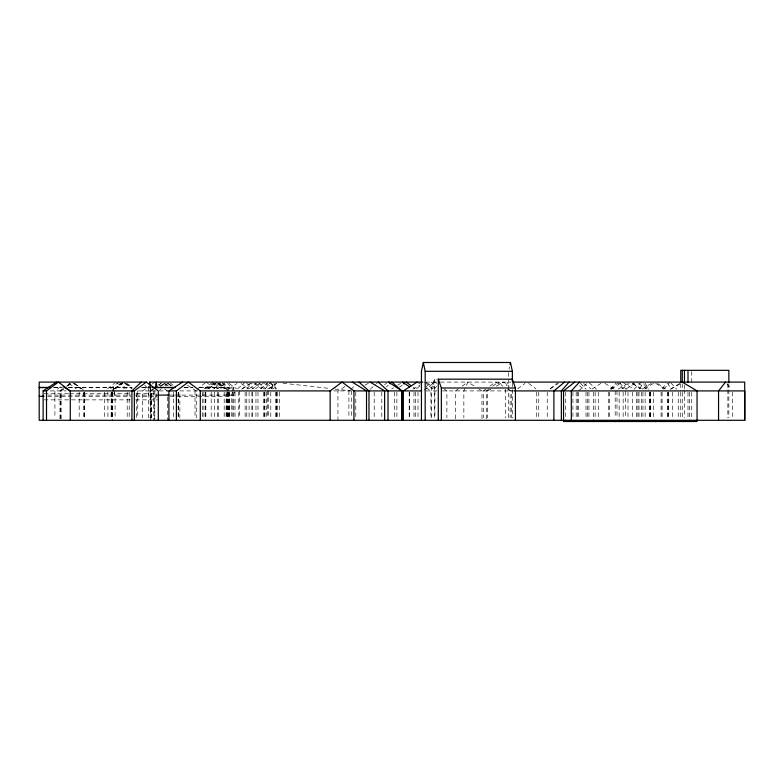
<?xml version="1.0" encoding="UTF-8"?>
<svg xmlns="http://www.w3.org/2000/svg" width="784" height="784" viewBox="0 0 784 784"><rect width="100%" height="100%" fill="white"/><g stroke="black" fill="none" stroke-linecap="round" stroke-linejoin="round"><path stroke-width="0.59" stroke-dasharray="3.92 2.94" d="M149.009 386.502L148.303 390.912L148.303 417.901M112.788 392.255L112.102 396.283L112.102 420.302M112.984 391.059L113.602 387.472L113.014 391.216M227.331 391.882L226.586 396.283L226.586 417.901M227.517 390.775L228.085 387.472L198.773 387.472M112.808 392.363L111.779 395.136L112.298 395.136M509.081 369.107L509.551 366.902M112.494 391.863L111.779 395.097L111.779 417.901L111.867 392.137M112.729 390.775L113.435 387.541L114.15 390.775M148.303 395.097L149.96 387.541L151.616 395.097L151.616 417.901M232.427 391.863L231.721 395.097L231.721 417.901M232.672 390.775L233.377 387.541L199.107 387.541M136.612 393.735L156.094 393.735L154.605 399.869L154.605 420.302M271.489 388.707L273.263 383.19M431.465 417.911L431.465 388.002L434.532 379.182L436.962 379.182M506.307 385.797L508.228 380.289M473.908 385.865L467.862 382.092L463.854 390.912L463.854 417.852M662.362 388.952L666.155 383.072M639.332 388.952L643.615 383.072M264.982 389.148L269.745 382.974M246.705 389.148L252.242 382.974M663.685 389.148L670.163 382.092M610.109 389.148L616.038 382.974M634.011 389.305L641.42 382.092L648.829 389.305M611.04 389.305L617.821 382.896L625.358 390.912L625.358 417.852M370.175 389.305L375.526 384.493M376.418 383.69L378.202 382.092M578.631 390.912L587.559 382.896M425.977 386.904L431.357 382.092L436.747 386.904M350.732 389.305L354.388 386.1M386.355 386.904L388.178 385.297M237.65 388.707L244.618 382.827M416.608 388.707L420.097 385.767M159.573 390.177L161.337 388.707M164.865 385.767L169.275 382.092M213.826 388.707L220.872 382.827M110.564 388.707L117.669 382.827M260.66 388.707L267.805 382.827M249.469 388.707L256.672 382.827M204.399 388.707L212.719 382.092L221.323 388.707M196.892 389.442L205.241 382.827M154.017 388.707L151.224 390.912L151.116 417.911M158.691 385.032L162.425 382.092L167.09 385.767M107.516 388.707L115.013 382.827M114.68 388.707L123.137 382.092M208.407 388.707L216.864 382.092M63.406 388.707L60.554 390.912L60.554 420.302M67.199 385.767L71.952 382.092L80.497 388.707M550.103 388.707L557.718 382.827M63.876 388.874L61.152 390.912L61.152 420.302M67.493 386.159L71.119 383.445M114.885 388.874L122.128 383.445M161.141 386.159L164.767 383.445M208.544 388.874L215.786 383.445M399.409 387.237L402.349 385.032M269.255 388.874L276.576 383.445M424.017 390.226L434.993 382.092L436.825 383.445M489.098 388.874L486.364 390.912L486.364 420.302M492.754 386.159L498.242 382.092L503.73 386.159M621.898 388.874L629.219 383.445M517.616 388.874L524.966 383.445M255.466 388.874L264.727 382.092M60.515 386.835L54.909 390.912L54.909 417.852M486.168 388.874L483.365 390.912L483.365 417.852M489.912 386.159L495.517 382.092L502.956 386.208M62.808 388.874L59.986 390.912L59.986 420.302M66.571 386.159L70.325 383.445M160.289 386.159L164.052 383.445M114.003 388.874L123.47 382.092M206.76 388.874L214.346 383.445M151.214 384.807L142.659 390.912L142.659 417.852M152.165 384.121L155.016 382.092M205.359 388.874L213.003 383.445M224.92 383.445L217.256 388.874L225.292 383.445M458.277 388.874L455.396 390.912L455.396 420.302M462.109 386.159L467.862 382.092M242.158 388.874L249.978 383.445M115.13 388.874L123 383.445M153.154 388.874L150.205 390.912L150.205 417.852M159.064 384.807L161.034 383.445M229.104 388.874L237.033 383.445M252.144 388.874L260.278 383.445M550.29 388.874L558.424 383.445M267.765 389.021L276.37 383.347M626.024 389.021L634.648 383.347M391.657 389.021L393.656 387.757M397.645 385.238L400.634 383.347M591.94 389.021L600.965 383.347M611.461 389.021L620.477 383.347M644.507 389.021L653.523 383.347M241.825 389.021L250.998 383.347M345.097 386.502L337.953 390.912L337.953 420.302M365.06 385.238L370.205 382.092M384.542 384.611L386.61 383.347M642.106 389.021L651.445 383.347M670.477 389.148L680.326 383.268M618.204 389.148L628.18 383.268M670.692 389.148L680.953 383.268M412.805 389.148L420.126 385.032M490.882 389.148L487.707 390.912L487.707 417.852M496.184 386.208L503.593 382.092L509.179 386.159M425.722 382.092L439.187 382.092M440.412 382.092L510.923 382.092M53.831 387.472L61.407 387.472M68.473 387.472L132.241 387.472M142.59 387.472L151.136 387.472M184.113 387.472L192.658 387.472M53.802 387.541L62.328 387.541M68.414 387.541L131.8 387.541M141.59 387.541L151.381 387.541M184.426 387.541L192.991 387.541M431.465 388.002L437.541 388.002M50.049 390.912L66.091 390.912M138.494 390.912L157.212 390.912M159.279 390.912L168.139 390.912M197.529 390.912L179.859 390.912L179.859 417.852M333.592 390.912L351.33 390.912M426.212 390.912L437.55 390.912M442.431 390.912L515.696 390.912M44.071 393.735L68.424 393.735M69.639 393.735L130.526 393.735M47.687 395.097L130.84 395.097M135.73 395.097L157.065 395.097M170.167 395.097L174.195 395.097M175.057 395.097L235.033 395.097L234.318 391.863M47.697 396.283L130.752 396.283M136.2 396.283L156.967 396.283M170.402 396.283L229.575 396.283L229.575 417.901M44.061 399.869L130.742 399.869M135.622 399.869L157.584 399.869M282.955 383.19L329.956 388.472M334.778 389.011L350.448 390.775M508.267 389.148L511.452 390.912L511.452 417.852M426.408 382.68L436.864 388.56M632.169 383.268L642.145 389.148M255.133 383.347L264.561 389.021M655.6 383.347L664.94 389.021M478.955 389.021L481.974 390.912L481.974 420.302M622.476 382.092L633.501 389.021M604.974 383.347L613.99 389.021M417.147 382.092L420.106 383.984M426.016 387.757L430.945 390.912L430.945 417.852M187.474 385.238L196.265 390.912L196.265 417.852M638.48 383.347L647.104 389.021M264.335 383.445L272.469 388.874M657.531 383.445L665.518 388.874M240.992 383.445L248.92 388.874M164.973 383.445L168.903 386.159M126.939 383.445L131.859 386.835M253.879 383.445L261.699 388.874M216.825 383.445L224.469 388.874M158.819 384.807L160.72 386.159M164.513 388.874L167.364 390.912L167.364 395.812M218.138 383.445L225.723 388.874M125.362 383.445L131.986 388.198M167.815 383.445L171.569 386.159M74.088 383.445L81.605 388.874M68.914 383.445L76.381 388.874M229.134 383.445L236.562 388.874M266.58 383.445L273.998 388.874M528.641 383.445L536.001 388.874M632.884 383.445L640.205 388.874M583.61 383.445L590.93 388.874M507.385 388.874L510.119 390.912L510.119 417.852M444.146 388.874L446.89 390.912L446.89 417.852M219.402 383.445L226.645 388.874M168.384 383.445L172.01 386.159M125.754 383.445L132.084 388.198M74.735 383.445L83.79 390.226M413.109 387.237L415.069 388.707M217.805 382.827L225.322 388.707M124.078 382.827L131.604 388.707M116.885 382.827L124.382 388.707M579.435 385.767L583.169 388.707M206.172 382.092L214.532 388.707M222.676 382.827L230.055 388.707M258.465 382.827L265.668 388.707M269.588 382.827L276.732 388.707M118.551 382.092L126.538 388.707M170.157 382.827L173.685 385.767M246.362 382.827L253.34 388.707M424.448 382.092L434.904 390.912L434.904 417.852M589.343 382.896L596.487 389.305M144.746 385.297L150.724 390.912L150.724 420.302M619.507 382.896L626.289 389.305M580.317 382.974L586.06 389.148M670.967 382.974L676.631 389.148M726.964 383.856L731.178 389.148M227.527 382.974L232.407 389.148M270.421 382.092L275.87 389.148M644.987 383.072L648.936 388.952M222.391 383.072L227.536 390.912M212.719 382.092L217.178 388.952M667.419 383.072L671.222 388.952M273.969 383.19L275.733 388.707M156.094 393.735L157.339 398.85M233.377 387.541L234.083 390.775M114.386 391.863L115.091 395.097L115.091 417.901M113.807 389.903L115.091 396.283L114.013 389.903M228.085 387.472L228.644 390.775M228.83 391.882L229.575 396.283M136.191 392.98L136.749 417.901M150.587 387.6L151.224 417.852M732.589 392.137L732.589 417.852M728.855 383.739L728.855 388.619M728.855 389.834L728.855 417.872M727.866 383.739L727.866 388.619M727.866 389.834L727.866 417.872M691.743 371.547L691.743 382.523M691.743 392.274L691.743 417.872M689.557 392.274L689.557 420.302M687.999 392.274L687.999 417.872M684.461 384.954L684.461 388.619M684.461 389.834L684.461 417.872M682.276 383.739L682.276 391.049M682.276 392.274L682.276 417.872M680.747 383.739L680.747 391.049M680.747 392.274L680.747 417.872M678.248 392.137L678.248 417.852M672.486 392.137L672.486 419.058M668.517 392.137L668.517 417.852M668.056 392.137L668.056 417.852M667.527 392.137L667.527 419.058M662.068 392.137L662.068 417.852M661.088 392.137L661.088 419.058M653.533 392.137L653.533 417.852M650.475 392.137L650.475 417.852M650.259 392.137L650.259 417.852M649.985 392.137L649.985 417.852M649.377 392.137L649.377 417.852M645.144 392.137L645.144 417.852M642.949 392.137L642.949 417.852M641.498 392.137L641.498 417.852M638.989 392.137L638.989 417.852M637.911 392.137L637.911 417.852M636.51 392.137L636.51 417.852M632.365 392.137L632.365 417.852M627.984 392.137L627.984 417.852M623.143 392.137L623.143 417.852M619.154 392.137L619.154 420.302M616.998 390.912L616.998 417.852M615.205 390.912L615.205 417.852M609.344 392.137L609.344 417.852M608.453 392.137L608.413 417.852M598.27 392.137L598.27 417.852M595.134 392.137L595.134 417.852M593.684 392.137L593.684 420.302M588.931 392.137L588.931 417.852M587.706 392.137L587.706 419.058M585.981 392.137L585.981 419.058M578.631 392.137L578.631 417.852M577.387 392.137L577.387 417.852M576.191 392.137L576.191 417.852M572.928 392.137L572.928 417.852M565.548 392.137L565.548 420.302M547.242 392.137L547.242 417.852M538.755 392.137L538.755 417.852M536.736 392.137L536.736 417.852M512.364 382.817L512.364 417.892M508.61 372.537L508.61 417.892M505.543 389.197L505.543 417.911M434.532 379.182L434.532 417.892M418.009 392.137L418.009 417.852M415.53 392.137L415.53 417.852M414.001 392.137L414.001 417.852M409.66 392.137L409.66 417.852M409.199 392.137L409.199 417.852M396.88 392.137L396.88 417.852M394.519 392.137L394.519 417.852M381.779 392.137L381.779 417.852M374.193 392.137L374.193 417.852M355.789 392.137L355.789 417.852M351.653 390.912L351.653 417.852M348.909 390.912L348.909 417.852M279.418 392.137L279.418 417.852M277.232 392.137L277.232 417.852M276.772 392.137L276.772 417.852M276.438 392.137L276.438 417.852M275.517 392.137L275.517 417.852M270.784 392.137L270.784 417.852M268.373 390.912L268.373 417.852M267.707 390.912L267.707 417.852M266.511 392.137L266.511 417.852M264.894 392.137L264.894 417.852M264.629 392.137L264.629 417.852M263.62 392.137L263.62 417.852M257.985 392.137L257.985 417.852M255.956 392.137L255.956 417.852M252.683 392.137L252.683 417.852M251.889 392.137L251.889 417.852M249.096 392.137L249.096 417.852M246.764 392.137L246.764 417.852M245.127 392.137L245.127 417.852M239.228 390.912L239.355 417.852M238.767 392.137L238.767 417.852M235.033 392.137L235.033 417.901M233.799 392.137L233.799 417.852M232.819 392.137L232.819 417.852M229.359 392.137L229.359 417.852M228.565 392.137L228.565 417.852M228.144 392.137L228.144 420.302M227.536 392.137L227.536 417.852M227.34 392.137L227.34 417.852M226.125 392.137L226.125 417.852M224.185 392.137L224.185 417.852M218.452 392.137L218.452 417.852M217.315 392.137L217.315 420.302M214.395 392.137L214.395 417.852M211.19 392.137L211.19 417.852M205.82 392.137L205.82 417.852M205.584 392.137L205.584 417.852M203.918 392.137L203.918 417.852M202.497 392.137L202.497 417.852M195.03 390.912L195.03 417.852M178.34 392.137L178.34 417.852M178.154 392.137L178.154 417.852M173.627 392.137L173.627 417.852M167.364 397.037L167.364 420.302M154.82 390.912L154.811 420.302M153.713 390.912L153.713 420.302M137.768 390.912L137.768 417.852M129.203 392.137L129.203 417.852M127.194 392.137L127.194 417.852M112.171 392.137L112.298 420.302M111.161 392.137L111.161 417.852M107.908 392.137L107.908 417.852M104.703 392.137L104.703 417.852M84.692 392.137L84.692 417.852M84.427 392.137L84.427 417.852M83.349 392.137L83.349 417.852M79.184 392.137L79.184 417.852"/><path stroke-width="1.18" d="M149.362 384.297L149.715 382.092L422.792 382.092M155.35 387.6L156.232 382.092L157.104 387.6M512.364 381.602L512.364 371.312L510.482 362.492L423.311 362.492L421.429 371.312L421.429 420.302M510.021 364.697L510.482 362.492M725.563 382.092L718.546 390.912L718.546 420.302M569.057 382.092L561.354 390.912L561.354 420.302M579.503 382.092L571.301 390.912L571.301 421.508M141.326 382.092L131.928 390.912L131.928 420.302M564.607 382.092L553.886 390.912L553.886 420.302M574.76 382.092L563.539 390.912L563.539 421.508L697.054 421.508L697.054 390.912L682.286 382.092M43.12 420.302L43.12 390.912L46.511 390.912L58.398 382.092L70.276 390.912L70.276 420.302M63.132 386.502L69.796 390.912L134.338 390.912L146.314 382.092L158.299 390.912L158.299 420.302M168.913 420.302L168.913 390.912L176.4 390.912L188.346 382.092L200.302 390.912L200.302 420.302M43.12 390.912L56.458 382.092M168.913 390.912L182.594 382.092M417.147 382.092L403.358 390.912L403.358 420.302M423.311 362.492L425.183 371.312L512.364 371.312M438.285 420.302L438.285 379.182L512.364 379.182L515.431 388.002L515.431 420.302M146.314 382.092L39.2 382.092L39.2 420.302L744.8 420.302L744.8 390.912L514.48 390.912M512.648 382.092L744.712 382.092L744.712 420.302M39.2 387.472L50.176 387.472M152.361 387.472L175.567 387.472M39.2 387.541L50.156 387.541M152.606 387.541L174.626 387.541M438.285 379.182L441.353 388.002L515.431 388.002M199.93 390.912L330.623 390.912M330.133 420.302L330.133 390.912L342.049 382.092L353.956 390.912L401.653 390.912L401.653 420.302M391.843 382.092L401.908 390.912L421.674 390.912M157.927 395.097L168.942 395.097M39.2 396.283L44.1 396.283M370.205 382.092L384.621 390.912L384.621 420.302M352.241 382.092L366.52 390.912L366.52 420.302M401.653 390.912L388.678 382.092L390.314 383.856M409.571 386.835L402.633 382.092L404.093 384.052M406.259 382.092L411.159 385.767M358.945 382.092L368.97 390.912L368.97 420.302M378.202 382.092L388.011 390.912L388.011 420.302M149.715 382.092L150.41 386.502M728.855 382.523L728.855 370.332L680.747 370.332L680.747 382.523M687.999 370.332L687.999 382.523M684.461 370.332L684.461 382.523M682.276 370.332L682.276 382.523M441.353 388.002L441.353 420.302M425.183 371.312L425.183 420.302M401.908 390.912L401.908 420.302M353.956 390.912L353.956 420.302M176.4 390.912L176.4 420.302M134.338 390.912L134.338 420.302M46.511 390.912L46.511 420.302"/></g></svg>
